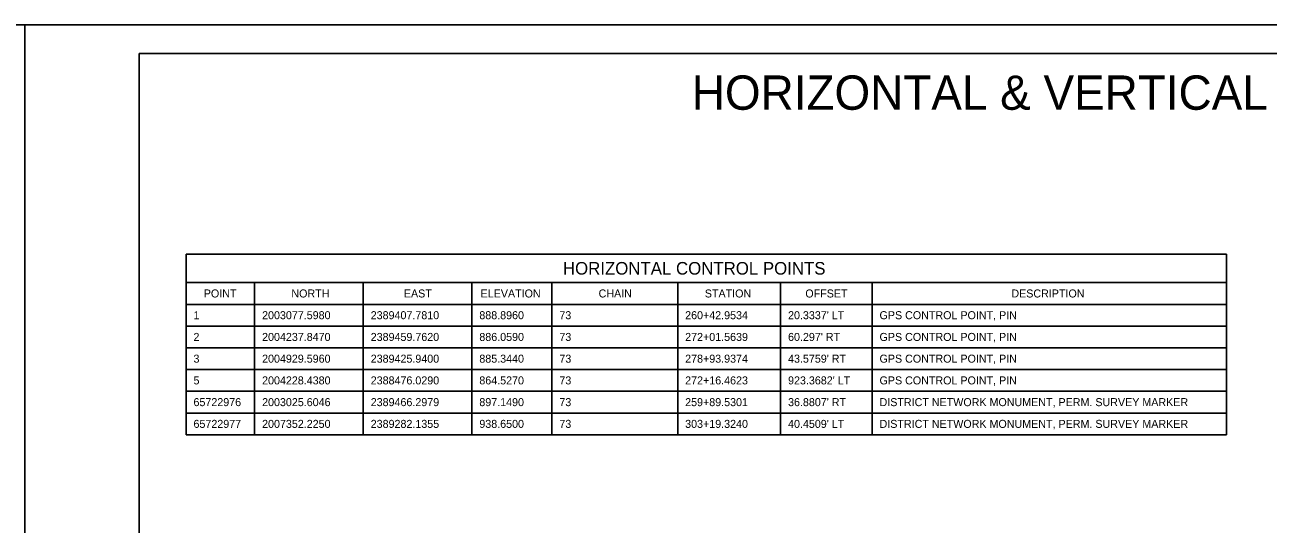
# Model space of a CAD drawing. Extents: x 524376 to 534576, y 1099059 to 1100159.
# Drawn here: x 526076 to 527163, y 1099723 to 1100159 of the extents above; entities that cross this region are included whole.
import ezdxf

# ---------------------------------------------------------------- set-up
doc = ezdxf.new("R2010")
doc.units = 0
for name, color, linetype in [('Design_PR_Roadway Dimensions', 7, 'Continuous'), ('Design_PR_Roadway Notes', 7, 'Continuous'), ('Sheets_50 Reference Boundary', 7, 'Continuous'), ('Sheets_General Details', 7, 'Continuous'), ('Sheets_Printer Plotting Border', 7, 'Continuous')]:
    doc.layers.add(name, color=color, linetype=linetype)

msp = doc.modelspace()

# ---------------------------------------------------------------- linework, layer by layer
at = {"layer": 'Design_PR_Roadway Dimensions'}
for p, q in [((526216.6, 1099959), (527126.6, 1099959)), ((526216.6, 1099959), (526216.6, 1099858)), ((527126.6, 1099959), (527126.6, 1099858)), ((526216.6, 1099934), (527126.6, 1099934)), ((526276.6, 1099934), (526276.6, 1099858)), ((526371.6, 1099934), (526371.6, 1099858)), ((526466.6, 1099934), (526466.6, 1099858)), ((526536.6, 1099934), (526536.6, 1099858)), ((526646.6, 1099934), (526646.6, 1099858)), ((526736.6, 1099934), (526736.6, 1099856.5)), ((526816.6, 1099934), (526816.6, 1099858)), ((526216.6, 1099915), (527126.6, 1099915)), ((526216.6, 1099896), (527126.6, 1099896)), ((526216.6, 1099877), (527126.6, 1099877)), ((526216.6, 1099858), (527126.6, 1099858)), ((526216.6, 1099858), (527126.6, 1099858)), ((526216.6, 1099858), (526216.6, 1099801)), ((526276.6, 1099858), (526276.6, 1099801)), ((526371.6, 1099858), (526371.6, 1099801)), ((526466.6, 1099858), (526466.6, 1099801)), ((526536.6, 1099858), (526536.6, 1099801)), ((526646.6, 1099858), (526646.6, 1099801)), ((526736.6, 1099858), (526736.6, 1099801)), ((526816.6, 1099858), (526816.6, 1099801)), ((527126.6, 1099858), (527126.6, 1099801)), ((526216.6, 1099839), (527126.6, 1099839)), ((526216.6, 1099820), (527126.6, 1099820)), ((526216.6, 1099801), (527126.6, 1099801))]:
    msp.add_line(p, q, dxfattribs=at)
at = {"layer": 'Sheets_50 Reference Boundary'}
msp.add_lwpolyline([(526175.6, 1100134.3), (527750.6, 1100134.3), (527750.6, 1099134.3), (526175.6, 1099134.3)], close=True, dxfattribs=at)
at = {"layer": 'Sheets_General Details'}
for p, q in [((526075.6, 1099059.3), (526075.6, 1100159.3)), ((526075.6, 1100159.3), (526075.6, 1099059.3)), ((527775.6, 1100159.3), (526075.6, 1100159.3))]:
    msp.add_line(p, q, dxfattribs=at)
msp.add_lwpolyline([(526175.6, 1100134.3), (527750.6, 1100134.3), (527750.6, 1099084.3), (526175.6, 1099084.3)], close=True, dxfattribs=at)
at = {"layer": 'Sheets_Printer Plotting Border'}
for points in [[(524375.6, 1099059.3), (526075.6, 1099059.3), (526075.6, 1100159.3), (524375.6, 1100159.3)], [(526075.6, 1099059.3), (527775.6, 1099059.3), (527775.6, 1100159.3), (526075.6, 1100159.3)]]:
    msp.add_lwpolyline(points, close=True, dxfattribs=at)

# ---------------------------------------------------------------- texts
at = {"layer": 'Design_PR_Roadway Notes'}
for s, height, p in [('HORIZONTAL CONTROL POINTS', 11, (526546.2, 1099941)), ('POINT', 7, (526232.1, 1099921)), ('NORTH', 7, (526308.7, 1099921)), ('EAST', 7, (526407.1, 1099921)), ('ELEVATION', 7, (526474.2, 1099921)), ('CHAIN', 7, (526577.4, 1099921)), ('STATION', 7, (526670.3, 1099921)), ('OFFSET', 7, (526758.2, 1099921)), ('DESCRIPTION', 7, (526938.4, 1099921)), ('1', 7, (526223.1, 1099902)), ('2003077.5980', 7, (526283.1, 1099902)), ('2389407.7810', 7, (526378.1, 1099902)), ('888.8960', 7, (526473.1, 1099902)), ('73', 7, (526543.1, 1099902)), ('260+42.9534', 7, (526653.1, 1099902)), ("20.3337' LT", 7, (526743.1, 1099902)), ('GPS CONTROL POINT, PIN', 7, (526823.1, 1099902)), ('2', 7, (526223.1, 1099883)), ('2004237.8470', 7, (526283.1, 1099883)), ('2389459.7620', 7, (526378.1, 1099883)), ('886.0590', 7, (526473.1, 1099883)), ('73', 7, (526543.1, 1099883)), ('272+01.5639', 7, (526653.1, 1099883)), ("60.297' RT", 7, (526743.1, 1099883)), ('GPS CONTROL POINT, PIN', 7, (526823.1, 1099883)), ('3', 7, (526223.1, 1099864)), ('2004929.5960', 7, (526283.1, 1099864)), ('2389425.9400', 7, (526378.1, 1099864)), ('885.3440', 7, (526473.1, 1099864)), ('73', 7, (526543.1, 1099864)), ('278+93.9374', 7, (526653.1, 1099864)), ("43.5759' RT", 7, (526743.1, 1099864)), ('GPS CONTROL POINT, PIN', 7, (526823.1, 1099864)), ('5', 7, (526223.1, 1099845)), ('2004228.4380', 7, (526283.1, 1099845)), ('2388476.0290', 7, (526378.1, 1099845)), ('864.5270', 7, (526473.1, 1099845)), ('73', 7, (526543.1, 1099845)), ('272+16.4623', 7, (526653.1, 1099845)), ("923.3682' LT", 7, (526743.1, 1099845)), ('GPS CONTROL POINT, PIN', 7, (526823.1, 1099845)), ('65722976', 7, (526223.1, 1099826)), ('2003025.6046', 7, (526283.1, 1099826)), ('2389466.2979', 7, (526378.1, 1099826)), ('897.1490', 7, (526473.1, 1099826)), ('73', 7, (526543.1, 1099826)), ('259+89.5301', 7, (526653.1, 1099826)), ("36.8807' RT", 7, (526743.1, 1099826)), ('DISTRICT NETWORK MONUMENT, PERM. SURVEY MARKER', 7, (526823.1, 1099826)), ('65722977', 7, (526223.1, 1099807)), ('2007352.2250', 7, (526283.1, 1099807)), ('2389282.1355', 7, (526378.1, 1099807)), ('938.6500', 7, (526473.1, 1099807)), ('73', 7, (526543.1, 1099807)), ('303+19.3240', 7, (526653.1, 1099807)), ("40.4509' LT", 7, (526743.1, 1099807)), ('DISTRICT NETWORK MONUMENT, PERM. SURVEY MARKER', 7, (526823.1, 1099807))]:
    msp.add_text(s, height=height, dxfattribs=at).set_placement(p)
at = {"layer": 'Sheets_General Details'}
msp.add_text('HORIZONTAL & VERTICAL CONTROL', height=30, dxfattribs=at).set_placement((526658.9, 1100085.1))

doc.saveas('drawing.dxf')
